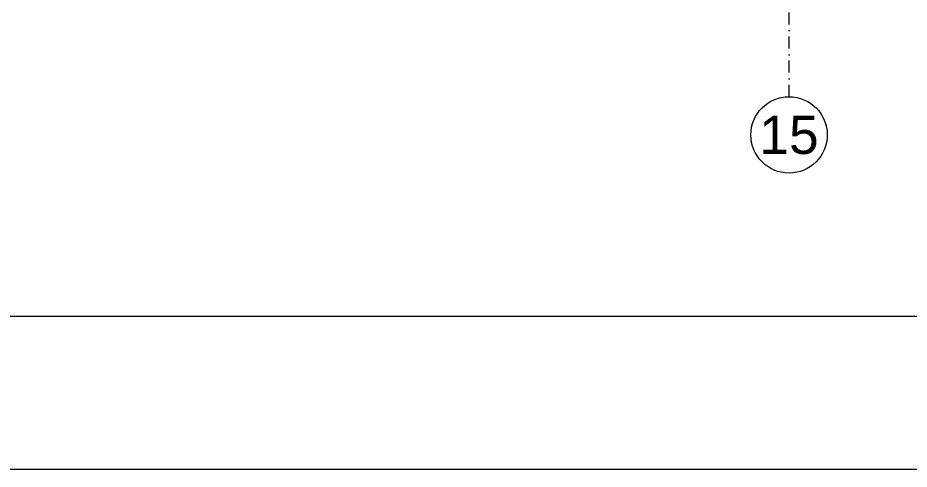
# Model space of a CAD drawing. Extents: x -1299 to 23780, y -3010 to 8106.
# Drawn here: x 7463.5 to 7930.4, y 0 to 236.3 of the extents above; entities that cross this region are included whole.
import ezdxf
from ezdxf.enums import TextEntityAlignment as Align

# ---------------------------------------------------------------- set-up
doc = ezdxf.new("R2010")
doc.units = 0
doc.header["$LTSCALE"] = 25
doc.header["$MEASUREMENT"] = 0
doc.linetypes.add('DASHDOT2', pattern=[0.5, 0.25, -0.125, 0, -0.125])
doc.layers.get('0').update_dxf_attribs({"color": 9, "lineweight": 9})
doc.layers.add('24', color=9, linetype='DASHDOT2', lineweight=9)
doc.layers.add('40A', color=9, linetype='Continuous', lineweight=9)
doc.styles.add('Arial', font='arial.ttf', dxfattribs={"height": 2.5})

# ---------------------------------------------------------------- blocks, each defined once
blk = doc.blocks.new('0_aks')
at = {"linetype": 'Continuous'}
blk.add_circle((0, 0), 2, dxfattribs=at)
at = {"style": 'Arial'}
blk.add_attdef('AKS', text='', height=2, dxfattribs=at).set_placement((0, 0), align=Align.MIDDLE_CENTER)

msp = doc.modelspace()

# ---------------------------------------------------------------- linework, layer by layer
at = {"layer": '24'}
msp.add_lwpolyline([(7867.5, 195), (7867.5, 4035)], dxfattribs=at)
at = {"layer": '40A'}
for points in [[(11890, 4205), (5945, 4205), (5945, 0), (11890, 0)], [(11350.06, 80), (6025, 80), (6025, 4125), (11350.06, 4125)]]:
    msp.add_lwpolyline(points, close=True, dxfattribs=at)

# ---------------------------------------------------------------- block references
at = {"layer": '24', "xscale": 10, "yscale": 10, "zscale": 10}
msp.add_blockref('0_aks', (7867.5, 175), dxfattribs=at).add_auto_attribs({'AKS': '15'})

doc.saveas('drawing.dxf')
